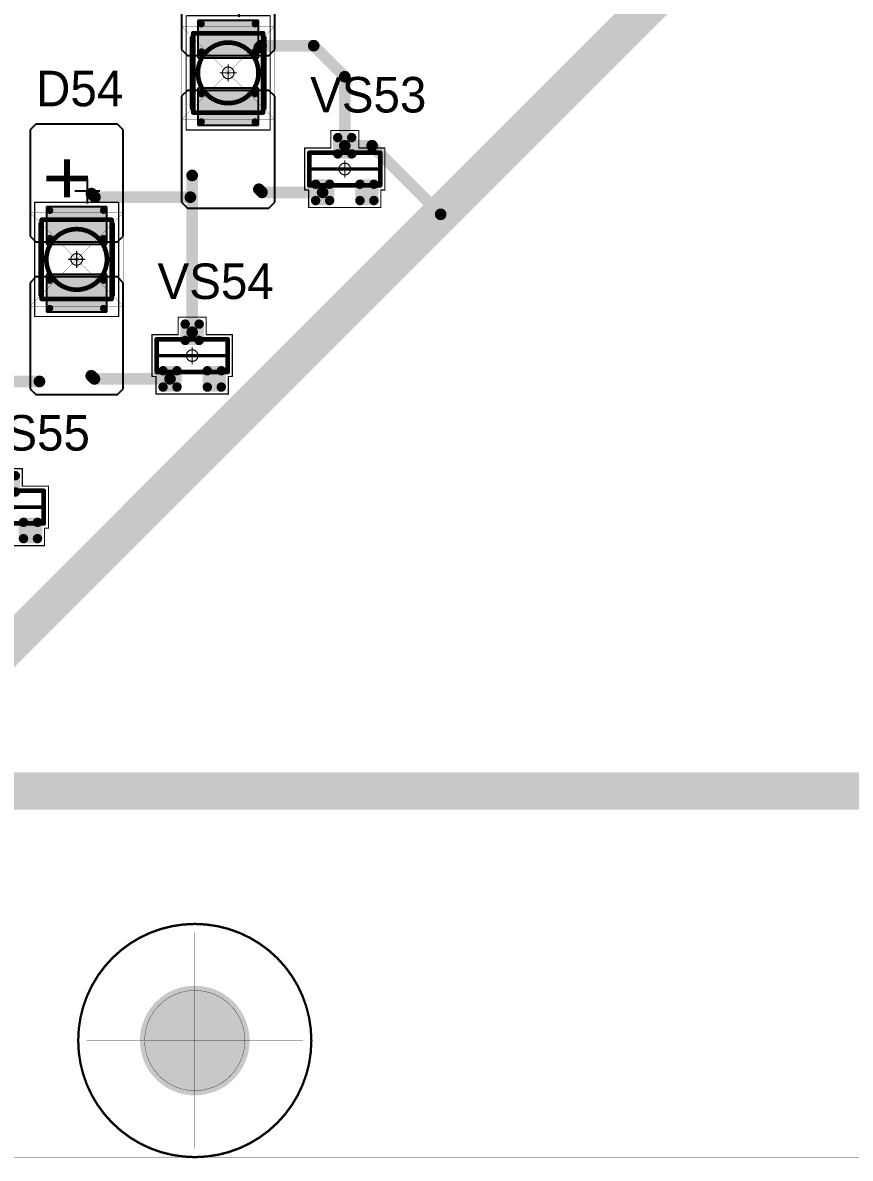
# Model space of a CAD drawing. Header units: millimetres. Extents: x 0 to 1769, y 431 to 1001.
# Drawn here: x 1505.63 to 1541.12, y 430.98 to 479.68 of the extents above; entities that cross this region are included whole.
import ezdxf

# ---------------------------------------------------------------- set-up
doc = ezdxf.new("R2010")
doc.units = ezdxf.units.MM
for name, color, linetype in [('BottomLayer', 5, 'Continuous'), ('BottomSolder', 6, 'Continuous'), ('Mechanical13', 56, 'Continuous'), ('Mechanical15', 56, 'Continuous'), ('Mechanical3', 76, 'Continuous'), ('Mechanical9', 56, 'Continuous'), ('MultiLayer', 9, 'Continuous'), ('TopLayer', 1, 'Continuous'), ('TopOverlay', 2, 'Continuous'), ('TopPaste', 8, 'Continuous'), ('TopSolder', 216, 'Continuous')]:
    doc.layers.add(name, color=color, linetype=linetype)

# ---------------------------------------------------------------- blocks, each defined once
blk = doc.blocks.new('SOT23_84')
at = {"layer": 'Mechanical13', "const_width": 0.2}
for points in [[(-0.7, 1.52), (-0.7, -1.52)], [(-0.7, 1.52), (0.7, 1.52)], [(0.7, 1.52), (0.7, -1.52)], [(-0.7, -1.52), (0.7, -1.52)]]:
    blk.add_lwpolyline(points, dxfattribs=at)
at = {"layer": 'Mechanical13', "const_width": 0.1}
for points in [[(-0.75, 1.52, 1), (-0.65, 1.52, 1)], [(-0.75, 1.52, 1), (-0.65, 1.52, 1)], [(0.65, 1.52, 1), (0.75, 1.52, 1)], [(0.65, 1.52, 1), (0.75, 1.52, 1)], [(-0.75, -1.52, 1), (-0.65, -1.52, 1)], [(-0.75, -1.52, 1), (-0.65, -1.52, 1)], [(0.65, -1.52, 1), (0.75, -1.52, 1)], [(0.65, -1.52, 1), (0.75, -1.52, 1)]]:
    blk.add_lwpolyline(points, format="xyb", close=True, dxfattribs=at)
at = {"layer": 'Mechanical15', "const_width": 0.05}
for points in [[(-1.65, 1.55), (-0.9, 1.55)], [(-1.65, 1.55), (-1.65, -1.55)], [(-0.9, 1.72), (0.9, 1.72)], [(-0.9, 1.72), (-0.9, 1.55)], [(0.9, 1.72), (0.9, 0.6)], [(0.9, 0.6), (1.65, 0.6)], [(1.65, 0.6), (1.65, -0.6)], [(-0.35, 0), (0.35, 0)], [(0, 0.35), (0, -0.35)], [(0.9, -0.6), (0.9, -1.72)], [(0.9, -0.6), (1.65, -0.6)], [(-1.65, -1.55), (-0.9, -1.55)], [(-0.9, -1.55), (-0.9, -1.72)], [(-0.9, -1.72), (0.9, -1.72)]]:
    blk.add_lwpolyline(points, dxfattribs=at)
at = {"layer": 'Mechanical15'}
for points, const_width in [([(-1.662, 1.55, 1), (-1.637, 1.55, 1)], 0.025), ([(-1.662, 1.55, 1), (-1.637, 1.55, 1)], 0.025), ([(-0.913, 1.72, 1), (-0.888, 1.72, 1)], 0.025), ([(-0.913, 1.72, 1), (-0.888, 1.72, 1)], 0.025), ([(-0.913, 1.55, 1), (-0.888, 1.55, 1)], 0.025), ([(-0.913, 1.55, 1), (-0.888, 1.55, 1)], 0.025), ([(0.888, 1.72, 1), (0.913, 1.72, 1)], 0.025), ([(0.888, 1.72, 1), (0.913, 1.72, 1)], 0.025), ([(0.888, 0.6, 1), (0.913, 0.6, 1)], 0.025), ([(0.888, 0.6, 1), (0.913, 0.6, 1)], 0.025), ([(1.637, 0.6, 1), (1.662, 0.6, 1)], 0.025), ([(1.637, 0.6, 1), (1.662, 0.6, 1)], 0.025), ([(-0.362, 0, 1), (-0.337, 0, 1)], 0.025), ([(0.25, 0, 1), (-0.25, 0, 1)], 0.05), ([(-0.262, 0, 1), (-0.238, 0, 1)], 0.025), ([(-0.012, 0.35, 1), (0.012, 0.35, 1)], 0.025), ([(0.238, 0, 1), (0.262, 0, 1)], 0.025), ([(0.337, 0, 1), (0.362, 0, 1)], 0.025), ([(-0.012, -0.35, 1), (0.012, -0.35, 1)], 0.025), ([(0.888, -0.6, 1), (0.913, -0.6, 1)], 0.025), ([(0.888, -0.6, 1), (0.913, -0.6, 1)], 0.025), ([(1.637, -0.6, 1), (1.662, -0.6, 1)], 0.025), ([(1.637, -0.6, 1), (1.662, -0.6, 1)], 0.025), ([(-1.662, -1.55, 1), (-1.637, -1.55, 1)], 0.025), ([(-1.662, -1.55, 1), (-1.637, -1.55, 1)], 0.025), ([(-0.913, -1.55, 1), (-0.888, -1.55, 1)], 0.025), ([(-0.913, -1.55, 1), (-0.888, -1.55, 1)], 0.025), ([(-0.913, -1.72, 1), (-0.888, -1.72, 1)], 0.025), ([(-0.913, -1.72, 1), (-0.888, -1.72, 1)], 0.025), ([(0.888, -1.72, 1), (0.913, -1.72, 1)], 0.025), ([(0.888, -1.72, 1), (0.913, -1.72, 1)], 0.025)]:
    blk.add_lwpolyline(points, format="xyb", close=True, dxfattribs=dict(at, const_width=const_width))
at = {"layer": 'TopLayer', "const_width": 0.1}
for points in [[(-1.4, 1.25, 1), (-1.3, 1.25, 1)], [(-0.7, 1.25, 1), (-0.6, 1.25, 1)], [(-1.4, 0.65, 1), (-1.3, 0.65, 1)], [(-0.7, 0.65, 1), (-0.6, 0.65, 1)], [(0.6, 0.3, 1), (0.7, 0.3, 1)], [(1.3, 0.3, 1), (1.4, 0.3, 1)], [(0.6, -0.3, 1), (0.7, -0.3, 1)], [(1.3, -0.3, 1), (1.4, -0.3, 1)], [(-1.4, -0.65, 1), (-1.3, -0.65, 1)], [(-0.7, -0.65, 1), (-0.6, -0.65, 1)], [(-1.4, -1.25, 1), (-1.3, -1.25, 1)], [(-0.7, -1.25, 1), (-0.6, -1.25, 1)]]:
    blk.add_lwpolyline(points, format="xyb", close=True, dxfattribs=at)
at = {"layer": 'TopLayer'}
for points in [[(-1.45, 1.25), (-1.45, 0.65), (-0.55, 1.25), (-0.55, 0.65)], [(-1.35, 1.35), (-1.35, 0.55), (-0.65, 1.35), (-0.65, 0.55)], [(0.55, 0.3), (0.55, -0.3), (1.45, 0.3), (1.45, -0.3)], [(0.65, 0.4), (0.65, -0.4), (1.35, 0.4), (1.35, -0.4)], [(-1.45, -0.65), (-1.45, -1.25), (-0.55, -0.65), (-0.55, -1.25)], [(-1.35, -0.55), (-1.35, -1.35), (-0.65, -0.55), (-0.65, -1.35)]]:
    blk.add_solid(points, dxfattribs=at)
at = {"layer": 'TopOverlay', "const_width": 0.15}
blk.add_lwpolyline([(0, 1.5), (0, -1.5)], dxfattribs=at)
at = {"layer": 'TopOverlay', "const_width": 0.075}
for points in [[(-0.038, 1.5, 1), (0.038, 1.5, 1)], [(-0.038, -1.5, 1), (0.038, -1.5, 1)]]:
    blk.add_lwpolyline(points, format="xyb", close=True, dxfattribs=at)
at = {"layer": 'TopPaste', "const_width": 0.075}
for points in [[(-1.387, 1.25, 1), (-1.313, 1.25, 1)], [(-0.687, 1.25, 1), (-0.613, 1.25, 1)], [(-1.387, 0.65, 1), (-1.313, 0.65, 1)], [(-0.687, 0.65, 1), (-0.613, 0.65, 1)], [(0.613, 0.3, 1), (0.687, 0.3, 1)], [(1.313, 0.3, 1), (1.387, 0.3, 1)], [(0.613, -0.3, 1), (0.687, -0.3, 1)], [(1.313, -0.3, 1), (1.387, -0.3, 1)], [(-1.387, -0.65, 1), (-1.313, -0.65, 1)], [(-0.687, -0.65, 1), (-0.613, -0.65, 1)], [(-1.387, -1.25, 1), (-1.313, -1.25, 1)], [(-0.687, -1.25, 1), (-0.613, -1.25, 1)]]:
    blk.add_lwpolyline(points, format="xyb", close=True, dxfattribs=at)
at = {"layer": 'TopPaste'}
for points in [[(-1.425, 1.25), (-1.425, 0.65), (-0.575, 1.25), (-0.575, 0.65)], [(-1.35, 1.325), (-1.35, 0.575), (-0.65, 1.325), (-0.65, 0.575)], [(0.575, 0.3), (0.575, -0.3), (1.425, 0.3), (1.425, -0.3)], [(0.65, 0.375), (0.65, -0.375), (1.35, 0.375), (1.35, -0.375)], [(-1.425, -0.65), (-1.425, -1.25), (-0.575, -0.65), (-0.575, -1.25)], [(-1.35, -0.575), (-1.35, -1.325), (-0.65, -0.575), (-0.65, -1.325)]]:
    blk.add_solid(points, dxfattribs=at)
at = {"layer": 'TopSolder', "const_width": 0.202}
for points in [[(-1.451, 1.25, 1), (-1.249, 1.25, 1)], [(-0.751, 1.25, 1), (-0.549, 1.25, 1)], [(-1.451, 0.65, 1), (-1.249, 0.65, 1)], [(-0.751, 0.65, 1), (-0.549, 0.65, 1)], [(0.549, 0.3, 1), (0.751, 0.3, 1)], [(1.249, 0.3, 1), (1.451, 0.3, 1)], [(-1.451, -0.65, 1), (-1.249, -0.65, 1)], [(-0.751, -0.65, 1), (-0.549, -0.65, 1)], [(0.549, -0.3, 1), (0.751, -0.3, 1)], [(1.249, -0.3, 1), (1.451, -0.3, 1)], [(-1.451, -1.25, 1), (-1.249, -1.25, 1)], [(-0.751, -1.25, 1), (-0.549, -1.25, 1)]]:
    blk.add_lwpolyline(points, format="xyb", close=True, dxfattribs=at)
at = {"layer": 'TopSolder'}
for points in [[(-1.552, 1.25), (-1.552, 0.65), (-0.448, 1.25), (-0.448, 0.65)], [(-1.35, 1.452), (-1.35, 0.448), (-0.65, 1.452), (-0.65, 0.448)], [(0.65, 0.502), (0.65, -0.502), (1.35, 0.502), (1.35, -0.502)], [(0.448, 0.3), (0.448, -0.3), (1.552, 0.3), (1.552, -0.3)], [(-1.35, -0.448), (-1.35, -1.452), (-0.65, -0.448), (-0.65, -1.452)], [(-1.552, -0.65), (-1.552, -1.25), (-0.448, -0.65), (-0.448, -1.25)]]:
    blk.add_solid(points, dxfattribs=at)
blk = doc.blocks.new('SOT23_85')
at = {"layer": 'Mechanical13', "const_width": 0.2}
for points in [[(-0.7, 1.52), (-0.7, -1.52)], [(-0.7, 1.52), (0.7, 1.52)], [(0.7, 1.52), (0.7, -1.52)], [(-0.7, -1.52), (0.7, -1.52)]]:
    blk.add_lwpolyline(points, dxfattribs=at)
at = {"layer": 'Mechanical13', "const_width": 0.1}
for points in [[(-0.75, 1.52, 1), (-0.65, 1.52, 1)], [(-0.75, 1.52, 1), (-0.65, 1.52, 1)], [(0.65, 1.52, 1), (0.75, 1.52, 1)], [(0.65, 1.52, 1), (0.75, 1.52, 1)], [(-0.75, -1.52, 1), (-0.65, -1.52, 1)], [(-0.75, -1.52, 1), (-0.65, -1.52, 1)], [(0.65, -1.52, 1), (0.75, -1.52, 1)], [(0.65, -1.52, 1), (0.75, -1.52, 1)]]:
    blk.add_lwpolyline(points, format="xyb", close=True, dxfattribs=at)
at = {"layer": 'Mechanical15', "const_width": 0.05}
for points in [[(-1.65, 1.55), (-0.9, 1.55)], [(-1.65, 1.55), (-1.65, -1.55)], [(-0.9, 1.72), (0.9, 1.72)], [(-0.9, 1.72), (-0.9, 1.55)], [(0.9, 1.72), (0.9, 0.6)], [(0.9, 0.6), (1.65, 0.6)], [(1.65, 0.6), (1.65, -0.6)], [(-0.35, 0), (0.35, 0)], [(0, 0.35), (0, -0.35)], [(0.9, -0.6), (0.9, -1.72)], [(0.9, -0.6), (1.65, -0.6)], [(-1.65, -1.55), (-0.9, -1.55)], [(-0.9, -1.55), (-0.9, -1.72)], [(-0.9, -1.72), (0.9, -1.72)]]:
    blk.add_lwpolyline(points, dxfattribs=at)
at = {"layer": 'Mechanical15'}
for points, const_width in [([(-1.662, 1.55, 1), (-1.637, 1.55, 1)], 0.025), ([(-1.662, 1.55, 1), (-1.637, 1.55, 1)], 0.025), ([(-0.913, 1.72, 1), (-0.888, 1.72, 1)], 0.025), ([(-0.913, 1.72, 1), (-0.888, 1.72, 1)], 0.025), ([(-0.913, 1.55, 1), (-0.888, 1.55, 1)], 0.025), ([(-0.913, 1.55, 1), (-0.888, 1.55, 1)], 0.025), ([(0.888, 1.72, 1), (0.913, 1.72, 1)], 0.025), ([(0.888, 1.72, 1), (0.913, 1.72, 1)], 0.025), ([(0.888, 0.6, 1), (0.913, 0.6, 1)], 0.025), ([(0.888, 0.6, 1), (0.913, 0.6, 1)], 0.025), ([(1.637, 0.6, 1), (1.662, 0.6, 1)], 0.025), ([(1.637, 0.6, 1), (1.662, 0.6, 1)], 0.025), ([(-0.362, 0, 1), (-0.337, 0, 1)], 0.025), ([(0.25, 0, 1), (-0.25, 0, 1)], 0.05), ([(-0.262, 0, 1), (-0.238, 0, 1)], 0.025), ([(-0.012, 0.35, 1), (0.012, 0.35, 1)], 0.025), ([(0.238, 0, 1), (0.262, 0, 1)], 0.025), ([(0.337, 0, 1), (0.362, 0, 1)], 0.025), ([(-0.012, -0.35, 1), (0.012, -0.35, 1)], 0.025), ([(0.888, -0.6, 1), (0.913, -0.6, 1)], 0.025), ([(0.888, -0.6, 1), (0.913, -0.6, 1)], 0.025), ([(1.637, -0.6, 1), (1.662, -0.6, 1)], 0.025), ([(1.637, -0.6, 1), (1.662, -0.6, 1)], 0.025), ([(-1.662, -1.55, 1), (-1.637, -1.55, 1)], 0.025), ([(-1.662, -1.55, 1), (-1.637, -1.55, 1)], 0.025), ([(-0.913, -1.55, 1), (-0.888, -1.55, 1)], 0.025), ([(-0.913, -1.55, 1), (-0.888, -1.55, 1)], 0.025), ([(-0.913, -1.72, 1), (-0.888, -1.72, 1)], 0.025), ([(-0.913, -1.72, 1), (-0.888, -1.72, 1)], 0.025), ([(0.888, -1.72, 1), (0.913, -1.72, 1)], 0.025), ([(0.888, -1.72, 1), (0.913, -1.72, 1)], 0.025)]:
    blk.add_lwpolyline(points, format="xyb", close=True, dxfattribs=dict(at, const_width=const_width))
at = {"layer": 'TopLayer', "const_width": 0.1}
for points in [[(-1.4, 1.25, 1), (-1.3, 1.25, 1)], [(-0.7, 1.25, 1), (-0.6, 1.25, 1)], [(-1.4, 0.65, 1), (-1.3, 0.65, 1)], [(-0.7, 0.65, 1), (-0.6, 0.65, 1)], [(0.6, 0.3, 1), (0.7, 0.3, 1)], [(1.3, 0.3, 1), (1.4, 0.3, 1)], [(0.6, -0.3, 1), (0.7, -0.3, 1)], [(1.3, -0.3, 1), (1.4, -0.3, 1)], [(-1.4, -0.65, 1), (-1.3, -0.65, 1)], [(-0.7, -0.65, 1), (-0.6, -0.65, 1)], [(-1.4, -1.25, 1), (-1.3, -1.25, 1)], [(-0.7, -1.25, 1), (-0.6, -1.25, 1)]]:
    blk.add_lwpolyline(points, format="xyb", close=True, dxfattribs=at)
at = {"layer": 'TopLayer'}
for points in [[(-1.45, 1.25), (-1.45, 0.65), (-0.55, 1.25), (-0.55, 0.65)], [(-1.35, 1.35), (-1.35, 0.55), (-0.65, 1.35), (-0.65, 0.55)], [(0.55, 0.3), (0.55, -0.3), (1.45, 0.3), (1.45, -0.3)], [(0.65, 0.4), (0.65, -0.4), (1.35, 0.4), (1.35, -0.4)], [(-1.45, -0.65), (-1.45, -1.25), (-0.55, -0.65), (-0.55, -1.25)], [(-1.35, -0.55), (-1.35, -1.35), (-0.65, -0.55), (-0.65, -1.35)]]:
    blk.add_solid(points, dxfattribs=at)
at = {"layer": 'TopOverlay', "const_width": 0.15}
blk.add_lwpolyline([(0, 1.5), (0, -1.5)], dxfattribs=at)
at = {"layer": 'TopOverlay', "const_width": 0.075}
for points in [[(-0.038, 1.5, 1), (0.038, 1.5, 1)], [(-0.038, -1.5, 1), (0.038, -1.5, 1)]]:
    blk.add_lwpolyline(points, format="xyb", close=True, dxfattribs=at)
at = {"layer": 'TopPaste', "const_width": 0.075}
for points in [[(-1.387, 1.25, 1), (-1.313, 1.25, 1)], [(-0.687, 1.25, 1), (-0.613, 1.25, 1)], [(-1.387, 0.65, 1), (-1.313, 0.65, 1)], [(-0.687, 0.65, 1), (-0.613, 0.65, 1)], [(0.613, 0.3, 1), (0.687, 0.3, 1)], [(1.313, 0.3, 1), (1.387, 0.3, 1)], [(0.613, -0.3, 1), (0.687, -0.3, 1)], [(1.313, -0.3, 1), (1.387, -0.3, 1)], [(-1.387, -0.65, 1), (-1.313, -0.65, 1)], [(-0.687, -0.65, 1), (-0.613, -0.65, 1)], [(-1.387, -1.25, 1), (-1.313, -1.25, 1)], [(-0.687, -1.25, 1), (-0.613, -1.25, 1)]]:
    blk.add_lwpolyline(points, format="xyb", close=True, dxfattribs=at)
at = {"layer": 'TopPaste'}
for points in [[(-1.425, 1.25), (-1.425, 0.65), (-0.575, 1.25), (-0.575, 0.65)], [(-1.35, 1.325), (-1.35, 0.575), (-0.65, 1.325), (-0.65, 0.575)], [(0.575, 0.3), (0.575, -0.3), (1.425, 0.3), (1.425, -0.3)], [(0.65, 0.375), (0.65, -0.375), (1.35, 0.375), (1.35, -0.375)], [(-1.425, -0.65), (-1.425, -1.25), (-0.575, -0.65), (-0.575, -1.25)], [(-1.35, -0.575), (-1.35, -1.325), (-0.65, -0.575), (-0.65, -1.325)]]:
    blk.add_solid(points, dxfattribs=at)
at = {"layer": 'TopSolder', "const_width": 0.202}
for points in [[(-1.451, 1.25, 1), (-1.249, 1.25, 1)], [(-0.751, 1.25, 1), (-0.549, 1.25, 1)], [(-1.451, 0.65, 1), (-1.249, 0.65, 1)], [(-0.751, 0.65, 1), (-0.549, 0.65, 1)], [(0.549, 0.3, 1), (0.751, 0.3, 1)], [(1.249, 0.3, 1), (1.451, 0.3, 1)], [(-1.451, -0.65, 1), (-1.249, -0.65, 1)], [(-0.751, -0.65, 1), (-0.549, -0.65, 1)], [(0.549, -0.3, 1), (0.751, -0.3, 1)], [(1.249, -0.3, 1), (1.451, -0.3, 1)], [(-1.451, -1.25, 1), (-1.249, -1.25, 1)], [(-0.751, -1.25, 1), (-0.549, -1.25, 1)]]:
    blk.add_lwpolyline(points, format="xyb", close=True, dxfattribs=at)
at = {"layer": 'TopSolder'}
for points in [[(-1.552, 1.25), (-1.552, 0.65), (-0.448, 1.25), (-0.448, 0.65)], [(-1.35, 1.452), (-1.35, 0.448), (-0.65, 1.452), (-0.65, 0.448)], [(0.65, 0.502), (0.65, -0.502), (1.35, 0.502), (1.35, -0.502)], [(0.448, 0.3), (0.448, -0.3), (1.552, 0.3), (1.552, -0.3)], [(-1.35, -0.448), (-1.35, -1.452), (-0.65, -0.448), (-0.65, -1.452)], [(-1.552, -0.65), (-1.552, -1.25), (-0.448, -0.65), (-0.448, -1.25)]]:
    blk.add_solid(points, dxfattribs=at)
blk = doc.blocks.new('SOT23_86')
at = {"layer": 'Mechanical13', "const_width": 0.2}
for points in [[(-0.7, 1.52), (-0.7, -1.52)], [(-0.7, 1.52), (0.7, 1.52)], [(0.7, 1.52), (0.7, -1.52)], [(-0.7, -1.52), (0.7, -1.52)]]:
    blk.add_lwpolyline(points, dxfattribs=at)
at = {"layer": 'Mechanical13', "const_width": 0.1}
for points in [[(-0.75, 1.52, 1), (-0.65, 1.52, 1)], [(-0.75, 1.52, 1), (-0.65, 1.52, 1)], [(0.65, 1.52, 1), (0.75, 1.52, 1)], [(0.65, 1.52, 1), (0.75, 1.52, 1)], [(-0.75, -1.52, 1), (-0.65, -1.52, 1)], [(-0.75, -1.52, 1), (-0.65, -1.52, 1)], [(0.65, -1.52, 1), (0.75, -1.52, 1)], [(0.65, -1.52, 1), (0.75, -1.52, 1)]]:
    blk.add_lwpolyline(points, format="xyb", close=True, dxfattribs=at)
at = {"layer": 'Mechanical15', "const_width": 0.05}
for points in [[(-1.65, 1.55), (-0.9, 1.55)], [(-1.65, 1.55), (-1.65, -1.55)], [(-0.9, 1.72), (0.9, 1.72)], [(-0.9, 1.72), (-0.9, 1.55)], [(0.9, 1.72), (0.9, 0.6)], [(0.9, 0.6), (1.65, 0.6)], [(1.65, 0.6), (1.65, -0.6)], [(-0.35, 0), (0.35, 0)], [(0, 0.35), (0, -0.35)], [(0.9, -0.6), (0.9, -1.72)], [(0.9, -0.6), (1.65, -0.6)], [(-1.65, -1.55), (-0.9, -1.55)], [(-0.9, -1.55), (-0.9, -1.72)], [(-0.9, -1.72), (0.9, -1.72)]]:
    blk.add_lwpolyline(points, dxfattribs=at)
at = {"layer": 'Mechanical15'}
for points, const_width in [([(-1.662, 1.55, 1), (-1.637, 1.55, 1)], 0.025), ([(-1.662, 1.55, 1), (-1.637, 1.55, 1)], 0.025), ([(-0.913, 1.72, 1), (-0.888, 1.72, 1)], 0.025), ([(-0.913, 1.72, 1), (-0.888, 1.72, 1)], 0.025), ([(-0.913, 1.55, 1), (-0.888, 1.55, 1)], 0.025), ([(-0.913, 1.55, 1), (-0.888, 1.55, 1)], 0.025), ([(0.888, 1.72, 1), (0.913, 1.72, 1)], 0.025), ([(0.888, 1.72, 1), (0.913, 1.72, 1)], 0.025), ([(0.888, 0.6, 1), (0.913, 0.6, 1)], 0.025), ([(0.888, 0.6, 1), (0.913, 0.6, 1)], 0.025), ([(1.637, 0.6, 1), (1.662, 0.6, 1)], 0.025), ([(1.637, 0.6, 1), (1.662, 0.6, 1)], 0.025), ([(-0.362, 0, 1), (-0.337, 0, 1)], 0.025), ([(0.25, 0, 1), (-0.25, 0, 1)], 0.05), ([(-0.262, 0, 1), (-0.238, 0, 1)], 0.025), ([(-0.012, 0.35, 1), (0.012, 0.35, 1)], 0.025), ([(0.238, 0, 1), (0.262, 0, 1)], 0.025), ([(0.337, 0, 1), (0.362, 0, 1)], 0.025), ([(-0.012, -0.35, 1), (0.012, -0.35, 1)], 0.025), ([(0.888, -0.6, 1), (0.913, -0.6, 1)], 0.025), ([(0.888, -0.6, 1), (0.913, -0.6, 1)], 0.025), ([(1.637, -0.6, 1), (1.662, -0.6, 1)], 0.025), ([(1.637, -0.6, 1), (1.662, -0.6, 1)], 0.025), ([(-1.662, -1.55, 1), (-1.637, -1.55, 1)], 0.025), ([(-1.662, -1.55, 1), (-1.637, -1.55, 1)], 0.025), ([(-0.913, -1.55, 1), (-0.888, -1.55, 1)], 0.025), ([(-0.913, -1.55, 1), (-0.888, -1.55, 1)], 0.025), ([(-0.913, -1.72, 1), (-0.888, -1.72, 1)], 0.025), ([(-0.913, -1.72, 1), (-0.888, -1.72, 1)], 0.025), ([(0.888, -1.72, 1), (0.913, -1.72, 1)], 0.025), ([(0.888, -1.72, 1), (0.913, -1.72, 1)], 0.025)]:
    blk.add_lwpolyline(points, format="xyb", close=True, dxfattribs=dict(at, const_width=const_width))
at = {"layer": 'TopLayer', "const_width": 0.1}
for points in [[(-1.4, 1.25, 1), (-1.3, 1.25, 1)], [(-0.7, 1.25, 1), (-0.6, 1.25, 1)], [(-1.4, 0.65, 1), (-1.3, 0.65, 1)], [(-0.7, 0.65, 1), (-0.6, 0.65, 1)], [(0.6, 0.3, 1), (0.7, 0.3, 1)], [(1.3, 0.3, 1), (1.4, 0.3, 1)], [(0.6, -0.3, 1), (0.7, -0.3, 1)], [(1.3, -0.3, 1), (1.4, -0.3, 1)], [(-1.4, -0.65, 1), (-1.3, -0.65, 1)], [(-0.7, -0.65, 1), (-0.6, -0.65, 1)], [(-1.4, -1.25, 1), (-1.3, -1.25, 1)], [(-0.7, -1.25, 1), (-0.6, -1.25, 1)]]:
    blk.add_lwpolyline(points, format="xyb", close=True, dxfattribs=at)
at = {"layer": 'TopLayer'}
for points in [[(-1.45, 1.25), (-1.45, 0.65), (-0.55, 1.25), (-0.55, 0.65)], [(-1.35, 1.35), (-1.35, 0.55), (-0.65, 1.35), (-0.65, 0.55)], [(0.55, 0.3), (0.55, -0.3), (1.45, 0.3), (1.45, -0.3)], [(0.65, 0.4), (0.65, -0.4), (1.35, 0.4), (1.35, -0.4)], [(-1.45, -0.65), (-1.45, -1.25), (-0.55, -0.65), (-0.55, -1.25)], [(-1.35, -0.55), (-1.35, -1.35), (-0.65, -0.55), (-0.65, -1.35)]]:
    blk.add_solid(points, dxfattribs=at)
at = {"layer": 'TopOverlay', "const_width": 0.15}
blk.add_lwpolyline([(0, 1.5), (0, -1.5)], dxfattribs=at)
at = {"layer": 'TopOverlay', "const_width": 0.075}
for points in [[(-0.038, 1.5, 1), (0.038, 1.5, 1)], [(-0.038, -1.5, 1), (0.038, -1.5, 1)]]:
    blk.add_lwpolyline(points, format="xyb", close=True, dxfattribs=at)
at = {"layer": 'TopPaste', "const_width": 0.075}
for points in [[(-1.387, 1.25, 1), (-1.313, 1.25, 1)], [(-0.687, 1.25, 1), (-0.613, 1.25, 1)], [(-1.387, 0.65, 1), (-1.313, 0.65, 1)], [(-0.687, 0.65, 1), (-0.613, 0.65, 1)], [(0.613, 0.3, 1), (0.687, 0.3, 1)], [(1.313, 0.3, 1), (1.387, 0.3, 1)], [(0.613, -0.3, 1), (0.687, -0.3, 1)], [(1.313, -0.3, 1), (1.387, -0.3, 1)], [(-1.387, -0.65, 1), (-1.313, -0.65, 1)], [(-0.687, -0.65, 1), (-0.613, -0.65, 1)], [(-1.387, -1.25, 1), (-1.313, -1.25, 1)], [(-0.687, -1.25, 1), (-0.613, -1.25, 1)]]:
    blk.add_lwpolyline(points, format="xyb", close=True, dxfattribs=at)
at = {"layer": 'TopPaste'}
for points in [[(-1.425, 1.25), (-1.425, 0.65), (-0.575, 1.25), (-0.575, 0.65)], [(-1.35, 1.325), (-1.35, 0.575), (-0.65, 1.325), (-0.65, 0.575)], [(0.575, 0.3), (0.575, -0.3), (1.425, 0.3), (1.425, -0.3)], [(0.65, 0.375), (0.65, -0.375), (1.35, 0.375), (1.35, -0.375)], [(-1.425, -0.65), (-1.425, -1.25), (-0.575, -0.65), (-0.575, -1.25)], [(-1.35, -0.575), (-1.35, -1.325), (-0.65, -0.575), (-0.65, -1.325)]]:
    blk.add_solid(points, dxfattribs=at)
at = {"layer": 'TopSolder', "const_width": 0.202}
for points in [[(-1.451, 1.25, 1), (-1.249, 1.25, 1)], [(-0.751, 1.25, 1), (-0.549, 1.25, 1)], [(-1.451, 0.65, 1), (-1.249, 0.65, 1)], [(-0.751, 0.65, 1), (-0.549, 0.65, 1)], [(0.549, 0.3, 1), (0.751, 0.3, 1)], [(1.249, 0.3, 1), (1.451, 0.3, 1)], [(-1.451, -0.65, 1), (-1.249, -0.65, 1)], [(-0.751, -0.65, 1), (-0.549, -0.65, 1)], [(0.549, -0.3, 1), (0.751, -0.3, 1)], [(1.249, -0.3, 1), (1.451, -0.3, 1)], [(-1.451, -1.25, 1), (-1.249, -1.25, 1)], [(-0.751, -1.25, 1), (-0.549, -1.25, 1)]]:
    blk.add_lwpolyline(points, format="xyb", close=True, dxfattribs=at)
at = {"layer": 'TopSolder'}
for points in [[(-1.552, 1.25), (-1.552, 0.65), (-0.448, 1.25), (-0.448, 0.65)], [(-1.35, 1.452), (-1.35, 0.448), (-0.65, 1.452), (-0.65, 0.448)], [(0.65, 0.502), (0.65, -0.502), (1.35, 0.502), (1.35, -0.502)], [(0.448, 0.3), (0.448, -0.3), (1.552, 0.3), (1.552, -0.3)], [(-1.35, -0.448), (-1.35, -1.452), (-0.65, -0.448), (-0.65, -1.452)], [(-1.552, -0.65), (-1.552, -1.25), (-0.448, -0.65), (-0.448, -1.25)]]:
    blk.add_solid(points, dxfattribs=at)
blk = doc.blocks.new('T66G_273')
at = {"layer": 'Mechanical13'}
for p, q in [((2.936, 0.071), (2.936, -1)), ((2.4, -0.464), (3.471, -0.464))]:
    blk.add_line(p, q, dxfattribs=at)
at = {"layer": 'Mechanical13', "const_width": 0.2}
for points in [[(-1.7, 1.5), (1.7, 1.5)], [(-1.7, 1.5), (-1.7, -1.5)], [(1.7, 1.5), (1.7, -1.5)], [(-1.7, -1.5), (1.7, -1.5)]]:
    blk.add_lwpolyline(points, dxfattribs=at)
at = {"layer": 'Mechanical13'}
for points, const_width in [([(-1.75, 1.5, 1), (-1.65, 1.5, 1)], 0.1), ([(-1.75, 1.5, 1), (-1.65, 1.5, 1)], 0.1), ([(1.65, 1.5, 1), (1.75, 1.5, 1)], 0.1), ([(1.65, 1.5, 1), (1.75, 1.5, 1)], 0.1), ([(1.3, 0, 1), (-1.3, 0, 1)], 0.2), ([(-1.35, 0, 1), (-1.25, 0, 1)], 0.1), ([(1.25, 0, 1), (1.35, 0, 1)], 0.1), ([(-1.75, -1.5, 1), (-1.65, -1.5, 1)], 0.1), ([(-1.75, -1.5, 1), (-1.65, -1.5, 1)], 0.1), ([(1.65, -1.5, 1), (1.75, -1.5, 1)], 0.1), ([(1.65, -1.5, 1), (1.75, -1.5, 1)], 0.1)]:
    blk.add_lwpolyline(points, format="xyb", close=True, dxfattribs=dict(at, const_width=const_width))
at = {"layer": 'Mechanical15', "const_width": 0.05}
for points in [[(-2.45, 1.8), (-2.45, -1.8)], [(-2.45, 1.8), (2.45, 1.8)], [(2.45, 1.8), (2.45, -1.8)], [(-0.35, 0), (0.35, 0)], [(0, 0.35), (0, -0.35)], [(-2.45, -1.8), (2.45, -1.8)]]:
    blk.add_lwpolyline(points, dxfattribs=at)
at = {"layer": 'Mechanical15'}
for points, const_width in [([(-2.462, 1.8, 1), (-2.438, 1.8, 1)], 0.025), ([(-2.462, 1.8, 1), (-2.438, 1.8, 1)], 0.025), ([(2.438, 1.8, 1), (2.462, 1.8, 1)], 0.025), ([(2.438, 1.8, 1), (2.462, 1.8, 1)], 0.025), ([(-0.362, 0, 1), (-0.337, 0, 1)], 0.025), ([(0.25, 0, 1), (-0.25, 0, 1)], 0.05), ([(-0.262, 0, 1), (-0.238, 0, 1)], 0.025), ([(-0.012, 0.35, 1), (0.012, 0.35, 1)], 0.025), ([(0.238, 0, 1), (0.262, 0, 1)], 0.025), ([(0.337, 0, 1), (0.362, 0, 1)], 0.025), ([(-0.012, -0.35, 1), (0.012, -0.35, 1)], 0.025), ([(-2.462, -1.8, 1), (-2.438, -1.8, 1)], 0.025), ([(-2.462, -1.8, 1), (-2.438, -1.8, 1)], 0.025), ([(2.438, -1.8, 1), (2.462, -1.8, 1)], 0.025), ([(2.438, -1.8, 1), (2.462, -1.8, 1)], 0.025)]:
    blk.add_lwpolyline(points, format="xyb", close=True, dxfattribs=dict(at, const_width=const_width))
at = {"layer": 'TopLayer'}
for p, q in [((-5.55, 2), (-5.8, 1.75)), ((-1, 2), (-5.55, 2)), ((-0.75, 1.75), (-1, 2)), ((1, 2), (0.75, 1.75)), ((5.55, 2), (1, 2)), ((5.8, 1.75), (5.55, 2)), ((-5.8, 1.75), (-5.8, -1.75)), ((-0.75, -1.75), (-0.75, 1.75)), ((0.75, 1.75), (0.75, -1.75)), ((5.8, -1.75), (5.8, 1.75)), ((-5.8, -1.75), (-5.55, -2)), ((-1, -2), (-0.75, -1.75)), ((0.75, -1.75), (1, -2)), ((5.55, -2), (5.8, -1.75)), ((-5.55, -2), (-1, -2)), ((1, -2), (5.55, -2))]:
    blk.add_line(p, q, dxfattribs=at)
at = {"layer": 'TopLayer', "const_width": 0.15}
for points in [[(-2.175, 1.15, 1), (-2.025, 1.15, 1)], [(-0.975, 1.15, 1), (-0.825, 1.15, 1)], [(0.825, 1.15, 1), (0.975, 1.15, 1)], [(2.025, 1.15, 1), (2.175, 1.15, 1)], [(-2.175, -1.15, 1), (-2.025, -1.15, 1)], [(-0.975, -1.15, 1), (-0.825, -1.15, 1)], [(0.825, -1.15, 1), (0.975, -1.15, 1)], [(2.025, -1.15, 1), (2.175, -1.15, 1)]]:
    blk.add_lwpolyline(points, format="xyb", close=True, dxfattribs=at)
at = {"layer": 'TopLayer'}
for points in [[(-0.75, 1.15), (-2.25, 1.15), (-0.75, -1.15), (-2.25, -1.15)], [(-0.9, 1.3), (-2.1, 1.3), (-0.9, -1.3), (-2.1, -1.3)], [(2.25, 1.15), (0.75, 1.15), (2.25, -1.15), (0.75, -1.15)], [(2.1, 1.3), (0.9, 1.3), (2.1, -1.3), (0.9, -1.3)]]:
    blk.add_solid(points, dxfattribs=at)
at = {"layer": 'TopOverlay', "const_width": 0.25}
for points in [[(-1.5, 1.525), (1.5, 1.525)], [(-1.5, -1.525), (1.5, -1.525)]]:
    blk.add_lwpolyline(points, dxfattribs=at)
at = {"layer": 'TopOverlay', "const_width": 0.125}
for points in [[(-1.562, 1.525, 1), (-1.438, 1.525, 1)], [(1.438, 1.525, 1), (1.562, 1.525, 1)], [(-1.562, -1.525, 1), (-1.438, -1.525, 1)], [(1.438, -1.525, 1), (1.562, -1.525, 1)]]:
    blk.add_lwpolyline(points, format="xyb", close=True, dxfattribs=at)
at = {"layer": 'TopPaste', "const_width": 0.125}
for points in [[(-2.163, 1.15, 1), (-2.038, 1.15, 1)], [(-0.963, 1.15, 1), (-0.838, 1.15, 1)], [(0.838, 1.15, 1), (0.963, 1.15, 1)], [(2.038, 1.15, 1), (2.163, 1.15, 1)], [(-2.163, -1.15, 1), (-2.038, -1.15, 1)], [(-0.963, -1.15, 1), (-0.838, -1.15, 1)], [(0.838, -1.15, 1), (0.963, -1.15, 1)], [(2.038, -1.15, 1), (2.163, -1.15, 1)]]:
    blk.add_lwpolyline(points, format="xyb", close=True, dxfattribs=at)
at = {"layer": 'TopPaste'}
for points in [[(-0.775, 1.15), (-2.225, 1.15), (-0.775, -1.15), (-2.225, -1.15)], [(-0.9, 1.275), (-2.1, 1.275), (-0.9, -1.275), (-2.1, -1.275)], [(2.225, 1.15), (0.775, 1.15), (2.225, -1.15), (0.775, -1.15)], [(2.1, 1.275), (0.9, 1.275), (2.1, -1.275), (0.9, -1.275)]]:
    blk.add_solid(points, dxfattribs=at)
at = {"layer": 'TopSolder'}
for p, q in [((-2.25, 1.3), (-2.25, -1.3)), ((-0.65, 1.3), (-2.25, 1.3)), ((-0.65, -1.3), (-0.65, 1.3)), ((0.65, 1.3), (0.65, -1.3)), ((2.25, 1.3), (0.65, 1.3)), ((2.25, -1.3), (2.25, 1.3)), ((-2.25, -1.3), (-0.65, -1.3)), ((0.65, -1.3), (2.25, -1.3))]:
    blk.add_line(p, q, dxfattribs=at)
at = {"layer": 'TopOverlay'}
blk.add_text('+', height=2.5, dxfattribs=at).set_placement((2.5, -0.8))
blk = doc.blocks.new('T66G_274')
at = {"layer": 'Mechanical13'}
for p, q in [((2.936, 0.071), (2.936, -1)), ((2.4, -0.464), (3.471, -0.464))]:
    blk.add_line(p, q, dxfattribs=at)
at = {"layer": 'Mechanical13', "const_width": 0.2}
for points in [[(-1.7, 1.5), (1.7, 1.5)], [(-1.7, 1.5), (-1.7, -1.5)], [(1.7, 1.5), (1.7, -1.5)], [(-1.7, -1.5), (1.7, -1.5)]]:
    blk.add_lwpolyline(points, dxfattribs=at)
at = {"layer": 'Mechanical13'}
for points, const_width in [([(-1.75, 1.5, 1), (-1.65, 1.5, 1)], 0.1), ([(-1.75, 1.5, 1), (-1.65, 1.5, 1)], 0.1), ([(1.65, 1.5, 1), (1.75, 1.5, 1)], 0.1), ([(1.65, 1.5, 1), (1.75, 1.5, 1)], 0.1), ([(1.3, 0, 1), (-1.3, 0, 1)], 0.2), ([(-1.35, 0, 1), (-1.25, 0, 1)], 0.1), ([(1.25, 0, 1), (1.35, 0, 1)], 0.1), ([(-1.75, -1.5, 1), (-1.65, -1.5, 1)], 0.1), ([(-1.75, -1.5, 1), (-1.65, -1.5, 1)], 0.1), ([(1.65, -1.5, 1), (1.75, -1.5, 1)], 0.1), ([(1.65, -1.5, 1), (1.75, -1.5, 1)], 0.1)]:
    blk.add_lwpolyline(points, format="xyb", close=True, dxfattribs=dict(at, const_width=const_width))
at = {"layer": 'Mechanical15', "const_width": 0.05}
for points in [[(-2.45, 1.8), (-2.45, -1.8)], [(-2.45, 1.8), (2.45, 1.8)], [(2.45, 1.8), (2.45, -1.8)], [(-0.35, 0), (0.35, 0)], [(0, 0.35), (0, -0.35)], [(-2.45, -1.8), (2.45, -1.8)]]:
    blk.add_lwpolyline(points, dxfattribs=at)
at = {"layer": 'Mechanical15'}
for points, const_width in [([(-2.462, 1.8, 1), (-2.438, 1.8, 1)], 0.025), ([(-2.462, 1.8, 1), (-2.438, 1.8, 1)], 0.025), ([(2.438, 1.8, 1), (2.462, 1.8, 1)], 0.025), ([(2.438, 1.8, 1), (2.462, 1.8, 1)], 0.025), ([(-0.362, 0, 1), (-0.337, 0, 1)], 0.025), ([(0.25, 0, 1), (-0.25, 0, 1)], 0.05), ([(-0.262, 0, 1), (-0.238, 0, 1)], 0.025), ([(-0.012, 0.35, 1), (0.012, 0.35, 1)], 0.025), ([(0.238, 0, 1), (0.262, 0, 1)], 0.025), ([(0.337, 0, 1), (0.362, 0, 1)], 0.025), ([(-0.012, -0.35, 1), (0.012, -0.35, 1)], 0.025), ([(-2.462, -1.8, 1), (-2.438, -1.8, 1)], 0.025), ([(-2.462, -1.8, 1), (-2.438, -1.8, 1)], 0.025), ([(2.438, -1.8, 1), (2.462, -1.8, 1)], 0.025), ([(2.438, -1.8, 1), (2.462, -1.8, 1)], 0.025)]:
    blk.add_lwpolyline(points, format="xyb", close=True, dxfattribs=dict(at, const_width=const_width))
at = {"layer": 'TopLayer'}
for p, q in [((-5.55, 2), (-5.8, 1.75)), ((-1, 2), (-5.55, 2)), ((-0.75, 1.75), (-1, 2)), ((1, 2), (0.75, 1.75)), ((5.55, 2), (1, 2)), ((5.8, 1.75), (5.55, 2)), ((-5.8, 1.75), (-5.8, -1.75)), ((-0.75, -1.75), (-0.75, 1.75)), ((0.75, 1.75), (0.75, -1.75)), ((5.8, -1.75), (5.8, 1.75)), ((-5.8, -1.75), (-5.55, -2)), ((-1, -2), (-0.75, -1.75)), ((0.75, -1.75), (1, -2)), ((5.55, -2), (5.8, -1.75)), ((-5.55, -2), (-1, -2)), ((1, -2), (5.55, -2))]:
    blk.add_line(p, q, dxfattribs=at)
at = {"layer": 'TopLayer', "const_width": 0.15}
for points in [[(-2.175, 1.15, 1), (-2.025, 1.15, 1)], [(-0.975, 1.15, 1), (-0.825, 1.15, 1)], [(0.825, 1.15, 1), (0.975, 1.15, 1)], [(2.025, 1.15, 1), (2.175, 1.15, 1)], [(-2.175, -1.15, 1), (-2.025, -1.15, 1)], [(-0.975, -1.15, 1), (-0.825, -1.15, 1)], [(0.825, -1.15, 1), (0.975, -1.15, 1)], [(2.025, -1.15, 1), (2.175, -1.15, 1)]]:
    blk.add_lwpolyline(points, format="xyb", close=True, dxfattribs=at)
at = {"layer": 'TopLayer'}
for points in [[(-0.75, 1.15), (-2.25, 1.15), (-0.75, -1.15), (-2.25, -1.15)], [(-0.9, 1.3), (-2.1, 1.3), (-0.9, -1.3), (-2.1, -1.3)], [(2.25, 1.15), (0.75, 1.15), (2.25, -1.15), (0.75, -1.15)], [(2.1, 1.3), (0.9, 1.3), (2.1, -1.3), (0.9, -1.3)]]:
    blk.add_solid(points, dxfattribs=at)
at = {"layer": 'TopOverlay', "const_width": 0.25}
for points in [[(-1.5, 1.525), (1.5, 1.525)], [(-1.5, -1.525), (1.5, -1.525)]]:
    blk.add_lwpolyline(points, dxfattribs=at)
at = {"layer": 'TopOverlay', "const_width": 0.125}
for points in [[(-1.562, 1.525, 1), (-1.438, 1.525, 1)], [(1.438, 1.525, 1), (1.562, 1.525, 1)], [(-1.562, -1.525, 1), (-1.438, -1.525, 1)], [(1.438, -1.525, 1), (1.562, -1.525, 1)]]:
    blk.add_lwpolyline(points, format="xyb", close=True, dxfattribs=at)
at = {"layer": 'TopPaste', "const_width": 0.125}
for points in [[(-2.163, 1.15, 1), (-2.038, 1.15, 1)], [(-0.963, 1.15, 1), (-0.838, 1.15, 1)], [(0.838, 1.15, 1), (0.963, 1.15, 1)], [(2.038, 1.15, 1), (2.163, 1.15, 1)], [(-2.163, -1.15, 1), (-2.038, -1.15, 1)], [(-0.963, -1.15, 1), (-0.838, -1.15, 1)], [(0.838, -1.15, 1), (0.963, -1.15, 1)], [(2.038, -1.15, 1), (2.163, -1.15, 1)]]:
    blk.add_lwpolyline(points, format="xyb", close=True, dxfattribs=at)
at = {"layer": 'TopPaste'}
for points in [[(-0.775, 1.15), (-2.225, 1.15), (-0.775, -1.15), (-2.225, -1.15)], [(-0.9, 1.275), (-2.1, 1.275), (-0.9, -1.275), (-2.1, -1.275)], [(2.225, 1.15), (0.775, 1.15), (2.225, -1.15), (0.775, -1.15)], [(2.1, 1.275), (0.9, 1.275), (2.1, -1.275), (0.9, -1.275)]]:
    blk.add_solid(points, dxfattribs=at)
at = {"layer": 'TopSolder'}
for p, q in [((-2.25, 1.3), (-2.25, -1.3)), ((-0.65, 1.3), (-2.25, 1.3)), ((-0.65, -1.3), (-0.65, 1.3)), ((0.65, 1.3), (0.65, -1.3)), ((2.25, 1.3), (0.65, 1.3)), ((2.25, -1.3), (2.25, 1.3)), ((-2.25, -1.3), (-0.65, -1.3)), ((0.65, -1.3), (2.25, -1.3))]:
    blk.add_line(p, q, dxfattribs=at)
at = {"layer": 'TopOverlay'}
blk.add_text('+', height=2.5, dxfattribs=at).set_placement((2.5, -0.8))
blk = doc.blocks.new('DRILL4_3_329')
at = {"layer": 'BottomLayer', "const_width": 2.25}
blk.add_lwpolyline([(-1.125, 0, 1), (1.125, 0, 1)], format="xyb", close=True, dxfattribs=at)
at = {"layer": 'BottomSolder', "const_width": 2.352}
blk.add_lwpolyline([(-1.176, 0, 1), (1.176, 0, 1)], format="xyb", close=True, dxfattribs=at)
at = {"layer": 'MultiLayer', "const_width": 2.25}
blk.add_lwpolyline([(-1.125, 0, 1), (1.125, 0, 1)], format="xyb", close=True, dxfattribs=at)
at = {"layer": 'TopLayer', "const_width": 2.25}
blk.add_lwpolyline([(-1.125, 0, 1), (1.125, 0, 1)], format="xyb", close=True, dxfattribs=at)
at = {"layer": 'TopOverlay'}
for points, const_width in [([(5, 0, 1), (-5, 0, 1)], 0.1), ([(-5.025, 0, 1), (-4.975, 0, 1)], 0.05), ([(4.975, 0, 1), (5.025, 0, 1)], 0.05)]:
    blk.add_lwpolyline(points, format="xyb", close=True, dxfattribs=dict(at, const_width=const_width))
at = {"layer": 'TopSolder', "const_width": 2.352}
blk.add_lwpolyline([(-1.176, 0, 1), (1.176, 0, 1)], format="xyb", close=True, dxfattribs=at)

msp = doc.modelspace()

# ---------------------------------------------------------------- linework, layer by layer
at = {"layer": 'Mechanical3', "const_width": 0.01}
msp.add_lwpolyline([(1282.981, 431.029), (1767.981, 431.029)], dxfattribs=at)
at = {"layer": 'Mechanical9'}
for points, const_width in [([(1512.44, 475.528), (1512.44, 479.528)], 0.0127), ([(1512.44, 479.528), (1516.44, 479.528)], 0.0127), ([(1512.44, 479.528), (1516.44, 475.528)], 0.01), ([(1512.44, 475.528), (1516.44, 479.528)], 0.01), ([(1516.44, 475.528), (1516.44, 479.528)], 0.0127), ([(1512.44, 475.528), (1516.44, 475.528)], 0.0127), ([(1505.94, 467.528), (1505.94, 471.528)], 0.0127), ([(1505.94, 471.528), (1509.94, 471.528)], 0.0127), ([(1505.94, 471.528), (1509.94, 467.528)], 0.01), ([(1505.94, 467.528), (1509.94, 471.528)], 0.01), ([(1509.94, 467.528), (1509.94, 471.528)], 0.0127), ([(1505.94, 467.528), (1509.94, 467.528)], 0.0127), ([(1513.007, 431.392), (1513.007, 440.664)], 0.0127), ([(1508.371, 436.028), (1517.644, 436.028)], 0.0127)]:
    msp.add_lwpolyline(points, dxfattribs=dict(at, const_width=const_width))
for points, const_width in [([(1512.437, 479.528, 1), (1512.443, 479.528, 1)], 0.00635), ([(1512.437, 479.528, 1), (1512.443, 479.528, 1)], 0.00635), ([(1512.438, 479.528, 1), (1512.443, 479.528, 1)], 0.005), ([(1516.437, 479.528, 1), (1516.443, 479.528, 1)], 0.00635), ([(1516.437, 479.528, 1), (1516.443, 479.528, 1)], 0.00635), ([(1516.438, 479.528, 1), (1516.443, 479.528, 1)], 0.005), ([(1512.437, 475.528, 1), (1512.443, 475.528, 1)], 0.00635), ([(1512.437, 475.528, 1), (1512.443, 475.528, 1)], 0.00635), ([(1512.438, 475.528, 1), (1512.443, 475.528, 1)], 0.005), ([(1516.437, 475.528, 1), (1516.443, 475.528, 1)], 0.00635), ([(1516.437, 475.528, 1), (1516.443, 475.528, 1)], 0.00635), ([(1516.438, 475.528, 1), (1516.443, 475.528, 1)], 0.005), ([(1505.937, 471.528, 1), (1505.943, 471.528, 1)], 0.00635), ([(1505.937, 471.528, 1), (1505.943, 471.528, 1)], 0.00635), ([(1505.938, 471.528, 1), (1505.943, 471.528, 1)], 0.005), ([(1509.937, 471.528, 1), (1509.943, 471.528, 1)], 0.00635), ([(1509.937, 471.528, 1), (1509.943, 471.528, 1)], 0.00635), ([(1509.938, 471.528, 1), (1509.943, 471.528, 1)], 0.005), ([(1505.937, 467.528, 1), (1505.943, 467.528, 1)], 0.00635), ([(1505.937, 467.528, 1), (1505.943, 467.528, 1)], 0.00635), ([(1505.938, 467.528, 1), (1505.943, 467.528, 1)], 0.005), ([(1509.937, 467.528, 1), (1509.943, 467.528, 1)], 0.00635), ([(1509.937, 467.528, 1), (1509.943, 467.528, 1)], 0.00635), ([(1509.938, 467.528, 1), (1509.943, 467.528, 1)], 0.005), ([(1513.004, 440.664, 1), (1513.01, 440.664, 1)], 0.00635), ([(1515.157, 436.028, 1), (1510.857, 436.028, 1)], 0.0127), ([(1508.368, 436.028, 1), (1508.374, 436.028, 1)], 0.00635), ([(1510.854, 436.028, 1), (1510.86, 436.028, 1)], 0.00635), ([(1515.154, 436.028, 1), (1515.16, 436.028, 1)], 0.00635), ([(1517.64, 436.028, 1), (1517.647, 436.028, 1)], 0.00635), ([(1513.004, 431.392, 1), (1513.01, 431.392, 1)], 0.00635), ([(1513.01, 431.392, 1), (1513.004, 431.392, 1)], 0.00635), ([(1513.01, 431.392, 1), (1513.004, 431.392, 1)], 0.00635), ([(1513.003, 431.392, 1), (1513.006, 431.392, 1)], 0.00317), ([(1513.003, 431.392, 1), (1513.006, 431.392, 1)], 0.00317), ([(1513.009, 431.392, 1), (1513.012, 431.392, 1)], 0.00317), ([(1513.009, 431.392, 1), (1513.012, 431.392, 1)], 0.00317)]:
    msp.add_lwpolyline(points, format="xyb", close=True, dxfattribs=dict(at, const_width=const_width))
at = {"layer": 'TopLayer'}
for points, const_width in [([(1523.554, 471.461), (1535.74, 483.647)], 1.6), ([(1515.771, 478.609), (1515.856, 478.694)], 0.5), ([(1515.856, 478.694), (1518.108, 478.694)], 0.5), ([(1518.108, 478.694), (1519.44, 477.362)], 0.5), ([(1519.44, 474.403), (1519.44, 477.362)], 0.5), ([(1519.44, 474.403), (1520.612, 474.403)], 0.5), ([(1520.612, 474.403), (1523.554, 471.461)], 0.5), ([(1512.895, 466.403), (1512.895, 473.13)], 0.5), ([(1508.573, 472.35), (1508.727, 472.196)], 0.5), ([(1508.727, 472.196), (1512.82, 472.196)], 0.5), ([(1515.754, 472.537), (1515.888, 472.403)], 0.5), ([(1515.888, 472.403), (1518.49, 472.403)], 0.5), ([(1502.619, 450.526), (1523.554, 471.461)], 1.6), ([(1508.567, 464.539), (1508.703, 464.403)], 0.5), ([(1508.703, 464.403), (1511.945, 464.403)], 0.5), ([(1505.07, 464.293), (1506.346, 464.293)], 0.5), ([(1302.7, 446.735), (1558.539, 446.735)], 1.6)]:
    msp.add_lwpolyline(points, dxfattribs=dict(at, const_width=const_width))
for points, const_width in [([(1515.646, 478.609, 1), (1515.896, 478.609, 1)], 0.25), ([(1515.731, 478.694, 1), (1515.981, 478.694, 1)], 0.25), ([(1515.731, 478.694, 1), (1515.981, 478.694, 1)], 0.25), ([(1517.983, 478.694, 1), (1518.233, 478.694, 1)], 0.25), ([(1517.983, 478.694, 1), (1518.233, 478.694, 1)], 0.25), ([(1519.315, 477.362, 1), (1519.565, 477.362, 1)], 0.25), ([(1519.315, 477.362, 1), (1519.565, 477.362, 1)], 0.25), ([(1519.315, 474.403, 1), (1519.565, 474.403, 1)], 0.25), ([(1519.315, 474.403, 1), (1519.565, 474.403, 1)], 0.25), ([(1520.487, 474.403, 1), (1520.737, 474.403, 1)], 0.25), ([(1520.487, 474.403, 1), (1520.737, 474.403, 1)], 0.25), ([(1512.77, 473.13, 1), (1513.02, 473.13, 1)], 0.25), ([(1508.448, 472.35, 1), (1508.698, 472.35, 1)], 0.25), ([(1508.602, 472.196, 1), (1508.852, 472.196, 1)], 0.25), ([(1508.602, 472.196, 1), (1508.852, 472.196, 1)], 0.25), ([(1512.695, 472.196, 1), (1512.945, 472.196, 1)], 0.25), ([(1515.629, 472.537, 1), (1515.879, 472.537, 1)], 0.25), ([(1515.763, 472.403, 1), (1516.013, 472.403, 1)], 0.25), ([(1515.763, 472.403, 1), (1516.013, 472.403, 1)], 0.25), ([(1518.365, 472.403, 1), (1518.615, 472.403, 1)], 0.25), ([(1523.154, 471.461, 1), (1523.954, 471.461, 1)], 0.8), ([(1523.154, 471.461, 1), (1523.954, 471.461, 1)], 0.8), ([(1523.429, 471.461, 1), (1523.679, 471.461, 1)], 0.25), ([(1512.77, 466.403, 1), (1513.02, 466.403, 1)], 0.25), ([(1508.442, 464.539, 1), (1508.692, 464.539, 1)], 0.25), ([(1508.578, 464.403, 1), (1508.828, 464.403, 1)], 0.25), ([(1508.578, 464.403, 1), (1508.828, 464.403, 1)], 0.25), ([(1511.82, 464.403, 1), (1512.07, 464.403, 1)], 0.25), ([(1506.221, 464.293, 1), (1506.471, 464.293, 1)], 0.25)]:
    msp.add_lwpolyline(points, format="xyb", close=True, dxfattribs=dict(at, const_width=const_width))

# ---------------------------------------------------------------- block references
at = {"rotation": 90}
for name, p in [('T66G_274', (1514.44, 477.528)), ('T66G_273', (1507.94, 469.528)), ('SOT23_86', (1519.44, 473.403)), ('SOT23_85', (1512.895, 465.403)), ('SOT23_84', (1505.01, 458.903))]:
    msp.add_blockref(name, p, dxfattribs=at)
msp.add_blockref('DRILL4_3_329', (1513.007, 436.028))

# ---------------------------------------------------------------- texts
at = {"layer": 'TopOverlay'}
for s, p in [('D54', (1506.2, 476.094)), ('VS53', (1517.954, 475.829)), ('VS54', (1511.409, 467.829)), ('VS55', (1503.524, 461.329))]:
    msp.add_text(s, height=1.524, dxfattribs=at).set_placement(p)

doc.saveas('drawing.dxf')
